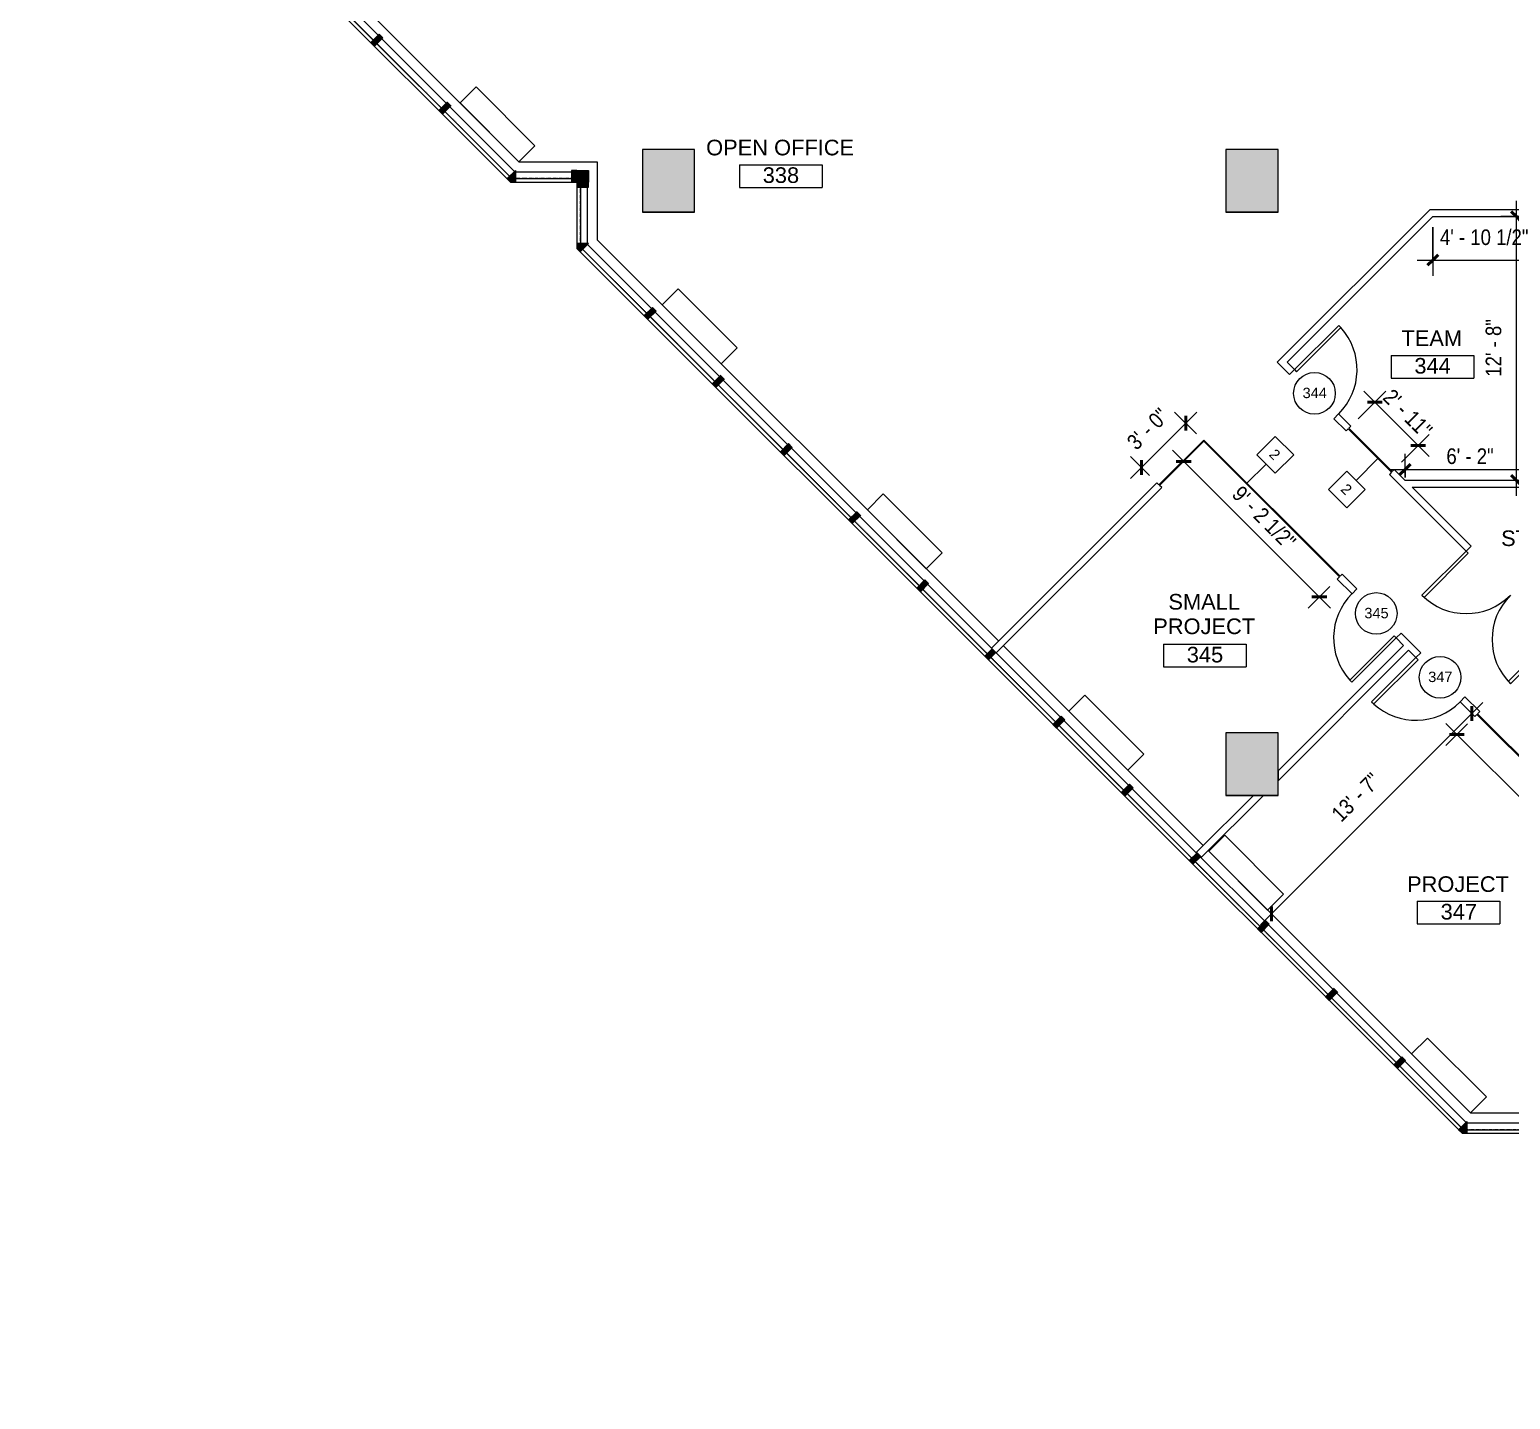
# Model space of a CAD drawing. Header units: inches. Extents: x 41 to 3077, y -701 to 1388.
# Drawn here: x 317 to 1170, y -689 to 100 of the extents above; entities that cross this region are included whole.
import ezdxf

# ---------------------------------------------------------------- set-up
doc = ezdxf.new("R2010")
doc.units = ezdxf.units.IN
doc.header["$MEASUREMENT"] = 0
doc.linetypes.add('IMPORT-PHANTOM4', pattern=[0.625, 0.3125, -0.0625, 0.0625, -0.0625, 0.0625, -0.0625])
for name, color, linetype, lineweight in [('3rd Floor Revit Background_dwg', 8, 'Continuous', 9), ('A-ANNO-DIMS', 211, 'Continuous', 9), ('A-ANNO-DIMS-96', 211, 'Continuous', 9), ('A-Area', 7, 'IMPORT-PHANTOM4', 9), ('A-AREA-IDEN', 2, 'Continuous', 20), ('A-DETL-THIN', 151, 'Continuous', 9), ('A-DOOR', 31, 'Continuous', 9), ('A-DOOR-IDEN', 31, 'Continuous', 20), ('A-FLOR', 192, 'Continuous', 9), ('A-WALL', 113, 'Continuous', 9), ('A-WALL-IDEN', 211, 'Continuous', 20), ('AWAEX', 7, 'Continuous', 9), ('I-WALL', 2, 'Continuous', 9), ('MHV', 7, 'Continuous', 9)]:
    doc.layers.add(name, color=color, linetype=linetype, lineweight=lineweight)
doc.styles.add('Arial', font='arial.ttf', dxfattribs={"height": 9})
doc.styles.add('Arial_4', font='arial.ttf', dxfattribs={"height": 6})
doc.styles.add('Arial_5', font='arial.ttf', dxfattribs={"width": 0.85, "height": 9})
doc.dimstyles.new('Linear_-_3_32__Arial__85_-_1_2__Tolerance', dxfattribs={"dimscale": 12, "dimtxt": 9.182335, "dimasz": 0.5, "dimexe": 0.75, "dimexo": 0.5, "dimgap": 0.5, "dimtad": 1, "dimdec": 1, "dimrnd": 0.5, "dimzin": 3, "dimdsep": 46, "dimlunit": 4, "dimtxsty": 'Arial_5', "dimblk1": 'OBLIQUE', "dimblk2": 'OBLIQUE', "dimsah": 1, "dimcen": 0.09, "dimdle": 0.75, "dimazin": 0, "dimtfac": 1, "dimtdec": 4, "dimtix": 1, "dimtmove": 0, "dimatfit": 3, "dimfxl": 1, "dimtvp": 1, "dimfrac": 2, "dimtolj": 1, "dimtzin": 0, "dimarcsym": 2})
doc.dimstyles.new('Linear_-_3_32__Arial__85_-_1_2__Tolerance_1', dxfattribs={"dimscale": 12, "dimtxt": 9.182335, "dimasz": 0.5, "dimexe": 0.75, "dimexo": 0.5, "dimgap": 0.5, "dimtad": 1, "dimdec": 1, "dimrnd": 0.5, "dimzin": 3, "dimdsep": 46, "dimlunit": 4, "dimtxsty": 'Arial_5', "dimblk1": 'OBLIQUE', "dimblk2": 'OBLIQUE', "dimsah": 1, "dimcen": 0.09, "dimdle": 0.75, "dimazin": 0, "dimtfac": 1, "dimtdec": 4, "dimtix": 1, "dimtmove": 2, "dimatfit": 3, "dimfxl": 1, "dimtvp": 1, "dimfrac": 2, "dimtolj": 1, "dimtzin": 0, "dimarcsym": 2})
doc.dimstyles.new('Linear_-_3_32__Arial__85_-_1__Tolerance', dxfattribs={"dimscale": 12, "dimtxt": 9.182335, "dimasz": 0.5, "dimexe": 0.75, "dimexo": 0.5, "dimgap": 0.5, "dimtad": 1, "dimdec": 0, "dimzin": 3, "dimdsep": 46, "dimlunit": 4, "dimtxsty": 'Arial_5', "dimblk1": 'OBLIQUE', "dimblk2": 'OBLIQUE', "dimsah": 1, "dimcen": 0.09, "dimdle": 0.75, "dimazin": 0, "dimtfac": 1, "dimtdec": 4, "dimtix": 1, "dimtmove": 2, "dimatfit": 3, "dimfxl": 1, "dimtvp": 1, "dimfrac": 2, "dimtolj": 1, "dimtzin": 0, "dimarcsym": 2})
doc.dimstyles.new('Linear_-_3_32__Arial__85_-_1__Tolerance_1', dxfattribs={"dimscale": 12, "dimtxt": 9.182335, "dimasz": 0.5, "dimexe": 0.75, "dimexo": 0.5, "dimgap": 0.5, "dimtad": 1, "dimdec": 0, "dimzin": 3, "dimdsep": 46, "dimlunit": 4, "dimtxsty": 'Arial_5', "dimblk1": 'OBLIQUE', "dimblk2": 'OBLIQUE', "dimsah": 1, "dimcen": 0.09, "dimdle": 0.75, "dimazin": 0, "dimtfac": 1, "dimtdec": 4, "dimtix": 1, "dimtmove": 0, "dimatfit": 3, "dimfxl": 1, "dimtvp": 1, "dimfrac": 2, "dimtolj": 1, "dimtzin": 0, "dimarcsym": 2})

# ---------------------------------------------------------------- blocks, each defined once
blk = doc.blocks.new('Double-Flush - 72_ x 84_-2907037-3rd Floor New Construction - Partition Plan')
at = {"layer": 'A-DOOR', "color": 250, "lineweight": 20}
for p, q in [((-36, -2), (-36, -38)), ((-36, -2), (-34.25, -2)), ((-34.25, -2), (-34.25, -38)), ((34.25, -2), (34.25, -37.96)), ((36, -2), (34.25, -2)), ((36, -2), (36, -38)), ((-36, -38), (-34.25, -38))]:
    blk.add_line(p, q, dxfattribs=at)
at = {"layer": 'A-DOOR'}
for centre, start, end in [((-36, -2), 270, 360), ((36, -2), 180, 270)]:
    blk.add_arc(centre, 36, start, end, dxfattribs=at)
blk = doc.blocks.new('Single-Flush - 36_ x 96_-1532445-3rd Floor New Construction - Partition Plan')
at = {"layer": 'A-DOOR', "color": 250, "lineweight": 20}
for p, q in [((16.25, 2), (16.25, 38.02)), ((18, 38.02), (16.25, 38.02)), ((18, 2), (18, 38.02)), ((18, 2), (16.25, 2))]:
    blk.add_line(p, q, dxfattribs=at)
at = {"layer": 'A-DOOR'}
blk.add_arc((18, 2), 36.07, 92.78116, 180, dxfattribs=at)
blk = doc.blocks.new('Single-Flush - 36_ x 96_-1525938-3rd Floor New Construction - Partition Plan')
at = {"layer": 'A-DOOR', "color": 250, "lineweight": 20}
for p, q in [((16.25, -2), (16.25, -38.02)), ((18, -2), (16.25, -2)), ((18, -2), (18, -38.02)), ((18, -38.02), (16.25, -38.02))]:
    blk.add_line(p, q, dxfattribs=at)
at = {"layer": 'A-DOOR'}
blk.add_arc((18, -2), 36.07, 180, 267.21884, dxfattribs=at)
blk = doc.blocks.new('3rd Floor Revit Background_dwg-1506769-3rd Floor New Construction - Partition Plan')
at = {"layer": 'AWAEX'}
for points in [[(-666.69, 90.45), (-661.96, 95.18), (-664.08, 97.3), (-668.81, 92.57)], [(-627.45, 51.2), (-622.71, 55.94), (-624.83, 58.06), (-629.57, 53.33)], [(-482.32, -5.22), (-482.32, 30.78), (-512.32, 30.78), (-512.32, -5.22)], [(-146.32, -5.22), (-146.32, 30.78), (-176.32, 30.78), (-176.32, -5.22), (-146.77, -5.22)], [(-588.35, 12.1), (-590.32, 14.08), (-585.55, 18.85), (-585.55, 12.1)], [(-550.15, 12.1), (-550.15, 18.8), (-553.15, 18.8), (-553.15, 12.1)], [(-550.15, 12.1), (-550.15, 18.8), (-543.46, 18.8), (-543.46, 12.1)], [(-543.46, 9.1), (-543.46, 12.1), (-550.15, 12.1), (-550.15, 9.1)], [(-548.17, -28.07), (-543.4, -23.3), (-550.15, -23.3), (-550.15, -26.09)], [(-509.28, -66.96), (-504.55, -62.23), (-506.67, -60.11), (-511.4, -64.84)], [(-470.04, -106.2), (-465.31, -101.47), (-467.43, -99.35), (-472.16, -104.08)], [(-430.79, -145.45), (-426.06, -140.72), (-428.18, -138.6), (-432.91, -143.33), (-432.85, -143.39)], [(-391.55, -184.69), (-386.82, -179.96), (-388.94, -177.84), (-393.67, -182.57)], [(-352.3, -223.94), (-347.57, -219.21), (-349.69, -217.08), (-354.43, -221.82)], [(-313.06, -263.18), (-308.82, -258.94), (-310.94, -256.82), (-315.18, -261.06)], [(-273.82, -302.43), (-269.08, -297.69), (-271.2, -295.57), (-275.94, -300.31)], [(-154.78, -341.22), (-146.32, -341.22), (-146.32, -305.22), (-176.32, -305.22), (-176.32, -341.22)], [(-234.57, -341.67), (-229.84, -336.94), (-231.96, -334.82), (-236.69, -339.55)], [(-195.33, -380.92), (-190.84, -376.43), (-192.96, -374.31), (-197.45, -378.79)], [(-156.08, -420.16), (-151.35, -415.43), (-153.47, -413.31), (-158.2, -418.04)], [(-116.84, -459.4), (-112.11, -454.67), (-114.23, -452.55), (-118.96, -457.28)], [(-77.59, -498.65), (-72.86, -493.92), (-74.98, -491.79), (-79.72, -496.53)], [(-40.33, -535.91), (-42.3, -533.94), (-37.53, -529.16), (-37.53, -535.91)]]:
    blk.add_hatch(color=256, dxfattribs=at).paths.add_polyline_path(points, flags=0)
at = {"layer": 'A-Area', "flags": 128}
for points in [[(1884.9, 180.92), (1805.75, 260.07), (1767.28, 260.07), (1767.28, 298.53), (1688.13, 377.68), (735.1, 377.68), (571.4, 213.99), (494.75, 290.64), (524.68, 320.57), (524.68, 419.78), (401.76, 542.7), (362.39, 542.7), (362.39, 582.06), (243.34, 701.12), (204.04, 701.12), (204.04, 740.42), (84.92, 859.54), (45.55, 859.54), (45.55, 898.9), (-441.32, 1385.78), (-666.56, 1385.78), (-745.3, 1307.04), (-745.3, 1267.7), (-784.64, 1267.7), (-863.31, 1189.03), (-863.31, 289.89), (-745.28, 171.87), (-705.91, 171.87), (-705.91, 132.5), (-587.52, 14.1), (-548.15, 14.1), (-548.15, -25.26), (-39.5, -533.91), (-0.12, -533.91), (-0.12, -573.29), (115.81, -689.22), (514.38, -689.22), (542.18, -661.42), (569.98, -689.22), (1686.6, -689.22), (1766.06, -609.77), (1766.06, -570.38), (1805.44, -570.38), (1884.9, -490.93), (1884.9, 180.92)], [(231.68, -689.22), (115.81, -689.22), (-0.12, -573.29), (-0.12, -533.91), (-39.5, -533.91), (-548.15, -25.26), (-548.15, 14.1), (-587.52, 14.1), (-705.91, 132.5), (-705.91, 171.87), (-745.28, 171.87), (-863.31, 289.89), (-863.31, 1189.03), (-784.64, 1267.7), (-745.3, 1267.7)]]:
    blk.add_lwpolyline(points, dxfattribs=at)
at = {"layer": 'AWAEX'}
for p, q in [((-704.52, 131.11), (-588.91, 15.5)), ((-664.08, 97.3), (-668.81, 92.57)), ((-666.69, 90.45), (-661.96, 95.18)), ((-661.96, 95.18), (-664.08, 97.3)), ((-668.81, 92.57), (-666.69, 90.45)), ((-624.83, 58.06), (-629.57, 53.33)), ((-629.57, 53.33), (-627.45, 51.2)), ((-627.45, 51.2), (-622.71, 55.94)), ((-622.54, 55.76), (-625.01, 58.23)), ((-622.71, 55.94), (-624.83, 58.06)), ((-482.32, 30.78), (-512.32, 30.78)), ((-512.32, 30.78), (-512.32, -5.22)), ((-482.32, -5.22), (-482.32, 30.78)), ((-146.32, 30.78), (-176.32, 30.78)), ((-176.32, 30.78), (-176.32, -5.22)), ((-146.32, -5.22), (-146.32, 30.78)), ((-590.32, 14.08), (-585.55, 18.85)), ((-585.55, 18.85), (-585.55, 12.1)), ((-550.15, 18.8), (-553.15, 18.8)), ((-553.15, 18.8), (-553.15, 12.1)), ((-550.15, 12.1), (-550.15, 18.8)), ((-550.15, 12.1), (-550.15, 18.8)), ((-550.15, 18.8), (-543.46, 18.8)), ((-543.46, 18.8), (-543.46, 12.1)), ((-543.46, 15.3), (-543.46, 18.8)), ((-588.35, 12.1), (-590.32, 14.08)), ((-585.55, 12.1), (-588.35, 12.1)), ((-585.55, 14.1), (-553.15, 14.1)), ((-553.15, 12.1), (-550.15, 12.1)), ((-543.46, 12.1), (-550.15, 12.1)), ((-543.46, 12.1), (-550.15, 12.1)), ((-550.15, 12.1), (-550.15, 9.1)), ((-550.15, 9.1), (-543.46, 9.1)), ((-548.15, 9.1), (-548.15, -23.3)), ((-543.46, 9.1), (-543.46, 12.1)), ((-512.32, -5.22), (-482.32, -5.22)), ((-482.32, -5.22), (-512.32, -5.22)), ((-176.32, -5.22), (-146.77, -5.22)), ((-146.32, -5.22), (-176.32, -5.22)), ((-146.77, -5.22), (-146.32, -5.22)), ((-543.4, -23.3), (-550.15, -23.3)), ((-550.15, -23.3), (-550.15, -26.09)), ((-548.17, -28.07), (-543.4, -23.3)), ((-550.15, -26.09), (-548.17, -28.07)), ((-40.89, -532.52), (-546.76, -26.65)), ((-506.67, -60.11), (-511.4, -64.84)), ((-511.4, -64.84), (-509.28, -66.96)), ((-509.28, -66.96), (-504.55, -62.23)), ((-504.55, -62.23), (-506.67, -60.11)), ((-467.43, -99.35), (-472.16, -104.08)), ((-470.04, -106.2), (-465.31, -101.47)), ((-465.13, -101.65), (-467.6, -99.17)), ((-465.31, -101.47), (-467.43, -99.35)), ((-472.16, -104.08), (-470.04, -106.2)), ((-428.18, -138.6), (-432.91, -143.33)), ((-432.91, -143.33), (-432.85, -143.39)), ((-432.85, -143.39), (-430.79, -145.45)), ((-430.79, -145.45), (-426.06, -140.72)), ((-426.06, -140.72), (-428.18, -138.6)), ((-388.94, -177.84), (-393.67, -182.57)), ((-386.64, -180.14), (-389.11, -177.66)), ((-386.82, -179.96), (-388.94, -177.84)), ((-393.67, -182.57), (-391.55, -184.69)), ((-391.55, -184.69), (-386.82, -179.96)), ((-349.69, -217.08), (-354.43, -221.82)), ((-352.3, -223.94), (-347.57, -219.21)), ((-347.57, -219.21), (-349.69, -217.08)), ((-354.43, -221.82), (-352.3, -223.94)), ((-304.52, -255.11), (-189.42, -370.2)), ((-310.94, -256.82), (-315.18, -261.06)), ((-315.18, -261.06), (-313.06, -263.18)), ((-313.06, -263.18), (-308.82, -258.94)), ((-308.82, -258.94), (-310.94, -256.82)), ((-271.2, -295.57), (-275.94, -300.31)), ((-273.82, -302.43), (-269.08, -297.69)), ((-269.08, -297.69), (-271.2, -295.57)), ((-275.94, -300.31), (-273.82, -302.43)), ((-146.32, -305.22), (-176.32, -305.22)), ((-176.32, -305.22), (-176.32, -341.22)), ((-146.32, -341.22), (-146.32, -305.22)), ((-231.96, -334.82), (-236.69, -339.55)), ((-236.69, -339.55), (-234.57, -341.67)), ((-234.57, -341.67), (-229.84, -336.94)), ((-229.84, -336.94), (-231.96, -334.82)), ((-176.32, -341.22), (-154.78, -341.22)), ((-160.44, -341.22), (-176.32, -341.22)), ((-154.78, -341.22), (-146.32, -341.22)), ((-146.32, -341.22), (-154.78, -341.22)), ((-192.96, -374.31), (-197.45, -378.79)), ((-190.84, -376.43), (-192.96, -374.31)), ((-197.45, -378.79), (-195.33, -380.92)), ((-195.33, -380.92), (-190.84, -376.43)), ((-153.47, -413.31), (-158.2, -418.04)), ((-156.08, -420.16), (-151.35, -415.43)), ((-151.35, -415.43), (-153.47, -413.31)), ((-158.2, -418.04), (-156.08, -420.16)), ((-114.23, -452.55), (-118.96, -457.28)), ((-118.96, -457.28), (-116.84, -459.4)), ((-116.84, -459.4), (-112.11, -454.67)), ((-111.93, -454.85), (-114.4, -452.37)), ((-112.11, -454.67), (-114.23, -452.55)), ((-74.98, -491.79), (-79.72, -496.53)), ((-77.59, -498.65), (-72.86, -493.92)), ((-72.86, -493.92), (-74.98, -491.79)), ((-79.72, -496.53), (-77.59, -498.65)), ((-42.3, -533.94), (-37.53, -529.16)), ((-40.33, -535.91), (-42.3, -533.94)), ((-37.53, -535.91), (-40.33, -535.91)), ((-37.53, -529.16), (-37.53, -535.91)), ((-37.53, -533.91), (-5.12, -533.91))]:
    blk.add_line(p, q, dxfattribs=at)
at = {"layer": 'AWAEX', "flags": 128}
for points in [[(364.39, 582.89), (244.17, 703.12), (206.24, 703.12), (206.24, 741.05), (85.75, 861.54), (47.55, 861.54), (47.55, 899.73), (-440.49, 1387.78), (-667.39, 1387.78), (-747.3, 1307.87), (-747.3, 1269.7), (-785.47, 1269.7), (-865.32, 1189.85), (-865.32, 289.08), (-746.11, 169.87), (-707.91, 169.87), (-707.91, 131.67), (-588.35, 12.1), (-550.15, 12.1), (-550.15, -26.09), (-40.33, -535.91), (3.88, -535.91)], [(-859.32, 1018.91), (-859.32, 291.56), (-743.62, 175.87), (-701.91, 175.87), (-701.91, 134.16), (-585.86, 18.1), (-544.15, 18.1), (-544.15, -23.61), (-311.41, -256.34)], [(-853.57, 330.72), (-853.57, 293.95), (-741.24, 181.62), (-696.16, 181.62), (-696.16, 136.54), (-583.48, 23.85), (-538.4, 23.85), (-538.4, -21.23), (-307.35, -252.28)], [(-308.58, -259.17), (-37.84, -529.91), (3.35, -529.91)], [(-186.59, -373.03), (-35.46, -524.16), (7.16, -524.16)]]:
    blk.add_lwpolyline(points, dxfattribs=at)
at = {"layer": 'MHV', "flags": 128}
for points in [[(-574.29, 33.05), (-608.23, 66.99), (-617.42, 57.8), (-583.48, 23.85)], [(-457.84, -83.4), (-491.78, -49.46), (-500.97, -58.65), (-467.03, -92.59)], [(-339.72, -201.48), (-373.66, -167.54), (-382.85, -176.74), (-348.91, -210.68)], [(-223.66, -317.46), (-257.6, -283.52), (-266.79, -292.71), (-232.85, -326.65)], [(-143.11, -398.13), (-177.06, -364.19), (-186.25, -373.38), (-152.31, -407.32)], [(-26.27, -514.97), (-60.21, -481.03), (-69.4, -490.22), (-35.46, -524.16)]]:
    blk.add_lwpolyline(points, close=True, dxfattribs=at)
blk = doc.blocks.new('FORM Room Tag - Name _ Number-61107-3rd Floor New Construction - Partition Plan')
at = {"layer": 'A-AREA-IDEN'}
for p, q in [((-0.2444, -0.0231), (-0.2444, -0.1589)), ((-0.2444, -0.0231), (0.2515, -0.0231)), ((0.2515, -0.0231), (0.2515, -0.1589)), ((-0.2444, -0.1589), (0.2515, -0.1589))]:
    blk.add_line(p, q, dxfattribs=at)
blk = doc.blocks.new('FORM Door Tag - Default-60822-3rd Floor New Construction - Partition Plan')
at = {"layer": 'A-DOOR-IDEN'}
blk.add_circle((-0.002, 0), 0.125, dxfattribs=at)
blk = doc.blocks.new('FORM Wall Tag - Default-61693-3rd Floor New Construction - Partition Plan')
at = {"layer": 'A-WALL-IDEN'}
for p, q in [((-0.078125, 0.078125), (0.078125, 0.078125)), ((-0.078125, -0.078125), (-0.078125, 0.078125)), ((0.078125, 0.078125), (0.078125, -0.078125)), ((0.078125, -0.078125), (-0.078125, -0.078125))]:
    blk.add_line(p, q, dxfattribs=at)
blk = doc.blocks.new('DIMBLOCK51-3rd Floor New Construction - Partition Plan')
at = {"layer": 'A-ANNO-DIMS-96'}
for p, q in [((1082.56, -124.23), (1098.48, -108.31)), ((1085.76, -108.31), (1123.46, -146.01)), ((1092.12, -114.67), (1082.56, -124.23)), ((1107.54, -149.21), (1123.46, -133.29)), ((1117.1, -139.65), (1107.54, -149.21))]:
    blk.add_line(p, q, dxfattribs=at)
at = {"layer": 'A-ANNO-DIMS-96', "lineweight": 50}
for p, q in [((1092.12, -114.67), (1087.88, -114.67)), ((1092.12, -114.67), (1096.36, -114.67)), ((1117.1, -139.65), (1112.85, -139.65)), ((1117.1, -139.65), (1121.34, -139.65))]:
    blk.add_line(p, q, dxfattribs=at)
at = {"layer": 'A-ANNO-DIMS-96', "color": 0, "insert": (1102.51, -106.28), "char_height": 9, "width": 38.9896, "attachment_point": 1, "rotation": 315, "line_spacing_factor": 0.941778, "style": 'Arial_5'}
blk.add_mtext('2\' - 11"', dxfattribs=at)
blk = doc.blocks.new('_Oblique')
at = {"color": 0, "linetype": 'ByBlock', "lineweight": -2}
blk.add_line((-0.5, -0.5), (0.5, 0.5), dxfattribs=at)
blk = doc.blocks.new('DIMBLOCK54-3rd Floor New Construction - Partition Plan')
at = {"layer": 'A-ANNO-DIMS-96'}
for p, q in [((1173.59, -168.73), (1173.59, 1.21)), ((1175.35, -7.79), (1164.59, -7.79)), ((1173.59, -7.79), (1175.35, -7.79)), ((1175.35, -159.73), (1164.59, -159.73)), ((1173.59, -159.73), (1175.35, -159.73))]:
    blk.add_line(p, q, dxfattribs=at)
at = {"layer": 'A-ANNO-DIMS-96', "lineweight": 50}
for p, q in [((1173.59, -7.79), (1170.59, -4.79)), ((1173.59, -7.79), (1176.59, -10.79)), ((1173.59, -159.73), (1170.59, -156.73)), ((1173.59, -159.73), (1176.59, -162.73))]:
    blk.add_line(p, q, dxfattribs=at)
at = {"layer": 'A-ANNO-DIMS-96', "color": 0, "insert": (1155.91, -100.01), "char_height": 9, "width": 38.9896, "attachment_point": 1, "rotation": 90, "line_spacing_factor": 0.941778, "style": 'Arial_5'}
blk.add_mtext('12\' - 8"', dxfattribs=at)
blk = doc.blocks.new('DIMBLOCK55-3rd Floor New Construction - Partition Plan')
at = {"layer": 'A-ANNO-DIMS-96'}
for p, q in [((1125.47, -13.79), (1125.47, -41.84)), ((1125.47, -32.84), (1125.47, -13.79)), ((1183.73, -34.6), (1183.73, -23.84)), ((1116.47, -32.84), (1192.73, -32.84)), ((1183.73, -32.84), (1183.73, -34.6))]:
    blk.add_line(p, q, dxfattribs=at)
at = {"layer": 'A-ANNO-DIMS-96', "lineweight": 50}
for p, q in [((1125.47, -32.84), (1122.47, -35.84)), ((1125.47, -32.84), (1128.47, -29.84)), ((1183.73, -32.84), (1180.73, -35.84)), ((1183.73, -32.84), (1186.73, -29.84))]:
    blk.add_line(p, q, dxfattribs=at)
at = {"layer": 'A-ANNO-DIMS-96', "color": 0, "insert": (1129.59, -15.16), "char_height": 9, "width": 60.0101, "attachment_point": 1, "line_spacing_factor": 0.941778, "style": 'Arial_5'}
blk.add_mtext('4\' - 10 1/2"', dxfattribs=at)
blk = doc.blocks.new('DIMBLOCK56-3rd Floor New Construction - Partition Plan')
at = {"layer": 'A-ANNO-DIMS-96'}
for p, q in [((1109.58, -158.1), (1109.58, -144.42)), ((1183.73, -155.18), (1183.73, -144.42)), ((1100.58, -153.42), (1192.73, -153.42)), ((1109.58, -153.42), (1109.58, -158.1)), ((1183.73, -153.42), (1183.73, -155.18))]:
    blk.add_line(p, q, dxfattribs=at)
at = {"layer": 'A-ANNO-DIMS-96', "lineweight": 50}
for p, q in [((1109.58, -153.42), (1106.58, -156.42)), ((1109.58, -153.42), (1112.58, -150.42)), ((1183.73, -153.42), (1180.73, -156.42)), ((1183.73, -153.42), (1186.73, -150.42))]:
    blk.add_line(p, q, dxfattribs=at)
at = {"layer": 'A-ANNO-DIMS-96', "color": 0, "insert": (1133.3, -141.31), "char_height": 9, "width": 32.0393, "attachment_point": 1, "line_spacing_factor": 0.941778, "style": 'Arial_5'}
blk.add_mtext('6\' - 2"', dxfattribs=at)
blk = doc.blocks.new('DIMBLOCK57-3rd Floor New Construction - Partition Plan')
at = {"layer": 'A-ANNO-DIMS-96'}
for p, q in [((989.51, -120.47), (951.33, -158.65)), ((989.31, -132.99), (976.78, -120.47)), ((983.15, -126.83), (989.31, -132.99)), ((962.26, -156.85), (951.33, -145.92)), ((957.69, -152.29), (962.26, -156.85))]:
    blk.add_line(p, q, dxfattribs=at)
at = {"layer": 'A-ANNO-DIMS-96', "lineweight": 50}
for p, q in [((983.15, -126.83), (983.15, -122.59)), ((983.15, -126.83), (983.15, -131.07)), ((957.69, -152.29), (957.69, -148.04)), ((957.69, -152.29), (957.69, -156.53))]:
    blk.add_line(p, q, dxfattribs=at)
at = {"layer": 'A-ANNO-DIMS-96', "color": 0, "insert": (948.47, -136.49), "char_height": 9, "width": 32.0393, "attachment_point": 1, "rotation": 45, "line_spacing_factor": 0.941778, "style": 'Arial_5'}
blk.add_mtext('3\' - 0"', dxfattribs=at)
blk = doc.blocks.new('DIMBLOCK58-3rd Floor New Construction - Partition Plan')
at = {"layer": 'A-ANNO-DIMS-96'}
for p, q in [((1066.5, -233.31), (975.62, -142.43)), ((983.23, -147.55), (975.62, -155.16)), ((981.99, -148.79), (983.23, -147.55)), ((1066.22, -220.86), (1053.77, -233.31)), ((1060.14, -226.94), (1066.22, -220.86))]:
    blk.add_line(p, q, dxfattribs=at)
at = {"layer": 'A-ANNO-DIMS-96', "lineweight": 50}
for p, q in [((981.99, -148.79), (977.74, -148.79)), ((981.99, -148.79), (986.23, -148.79)), ((1060.14, -226.94), (1055.89, -226.94)), ((1060.14, -226.94), (1064.38, -226.94))]:
    blk.add_line(p, q, dxfattribs=at)
at = {"layer": 'A-ANNO-DIMS-96', "color": 0, "insert": (1015.58, -162.08), "char_height": 9, "width": 53.0598, "attachment_point": 1, "rotation": 315, "line_spacing_factor": 0.941778, "style": 'Arial_5'}
blk.add_mtext('9\' - 2 1/2"', dxfattribs=at)
blk = doc.blocks.new('DIMBLOCK62-3rd Floor New Construction - Partition Plan')
at = {"layer": 'A-ANNO-DIMS-96'}
for p, q in [((1258.83, -425.64), (1132.97, -299.78)), ((1145.41, -300.06), (1132.97, -312.5)), ((1139.33, -306.14), (1145.41, -300.06)), ((1258.55, -413.2), (1246.11, -425.64)), ((1252.47, -419.28), (1258.55, -413.2))]:
    blk.add_line(p, q, dxfattribs=at)
at = {"layer": 'A-ANNO-DIMS-96', "lineweight": 50}
for p, q in [((1139.33, -306.14), (1135.09, -306.14)), ((1139.33, -306.14), (1143.58, -306.14)), ((1252.47, -419.28), (1248.23, -419.28)), ((1252.47, -419.28), (1256.71, -419.28))]:
    blk.add_line(p, q, dxfattribs=at)
at = {"layer": 'A-ANNO-DIMS-96', "color": 0, "insert": (1194.57, -341.07), "char_height": 9, "width": 38.9896, "attachment_point": 1, "rotation": 315, "line_spacing_factor": 0.941778, "style": 'Arial_5'}
blk.add_mtext('13\' - 4"', dxfattribs=at)
blk = doc.blocks.new('DIMBLOCK64-3rd Floor New Construction - Partition Plan')
at = {"layer": 'A-ANNO-DIMS-96'}
for p, q in [((1026.2, -415.89), (1154.33, -287.76)), ((1149.21, -295.37), (1141.6, -287.76)), ((1147.97, -294.12), (1149.21, -295.37)), ((1034.6, -411.56), (1026.2, -403.16)), ((1032.57, -409.52), (1034.6, -411.56))]:
    blk.add_line(p, q, dxfattribs=at)
at = {"layer": 'A-ANNO-DIMS-96', "lineweight": 50}
for p, q in [((1147.97, -294.12), (1147.97, -289.88)), ((1147.97, -294.12), (1147.97, -298.37)), ((1032.57, -409.52), (1032.57, -405.28)), ((1032.57, -409.52), (1032.57, -413.77))]:
    blk.add_line(p, q, dxfattribs=at)
at = {"layer": 'A-ANNO-DIMS-96', "color": 0, "insert": (1066.27, -350.81), "char_height": 9, "width": 38.9896, "attachment_point": 1, "rotation": 45, "line_spacing_factor": 0.941778, "style": 'Arial_5'}
blk.add_mtext('13\' - 7"', dxfattribs=at)

msp = doc.modelspace()

# ---------------------------------------------------------------- linework, layer by layer
at = {"layer": 'A-DETL-THIN'}
msp.add_line((1109.58, -159.73), (1109.58, -159.48), dxfattribs=at)
at = {"layer": 'A-FLOR', "lineweight": 13}
for p, q in [((480.75, 134.16), (596.8, 18.1)), ((596.8, 18.1), (638.52, 18.1)), ((638.52, 18.1), (638.52, -23.61)), ((638.52, -23.61), (871.25, -256.34)), ((874.08, -259.17), (1144.82, -529.91)), ((1144.82, -529.91), (1186.02, -529.91))]:
    msp.add_line(p, q, dxfattribs=at)
at = {"layer": 'A-WALL', "color": 250, "lineweight": 20}
for p, q in [((1123.81, -3.79), (1035.89, -91.7)), ((1041.55, -91.7), (1125.47, -7.79)), ((1183.73, -3.79), (1123.81, -3.79)), ((1125.47, -7.79), (1183.73, -7.79)), ((1035.89, -91.7), (1042.96, -98.78)), ((1045.79, -95.95), (1041.55, -91.7)), ((1042.96, -98.78), (1045.79, -95.95)), ((1071.25, -121.4), (1068.42, -124.23)), ((1068.42, -124.23), (1075.49, -131.3)), ((1078.32, -128.47), (1071.25, -121.4)), ((1075.49, -131.3), (1076.73, -130.06)), ((1077.08, -129.71), (1078.32, -128.47)), ((1103.3, -153.45), (1102.06, -154.69)), ((1109.58, -159.73), (1103.3, -153.45)), ((966.5, -161.1), (871.25, -256.34)), ((967.74, -162.33), (966.5, -161.1)), ((1101.7, -155.04), (1100.47, -156.28)), ((1100.47, -156.28), (1144.69, -200.5)), ((1183.73, -159.73), (1109.58, -159.73)), ((874.08, -259.17), (969.33, -163.92)), ((969.33, -163.92), (968.09, -162.69)), ((1147.52, -197.68), (1113.58, -163.73)), ((1113.58, -163.73), (1183.73, -163.73)), ((1144.69, -200.5), (1147.52, -197.68)), ((1071.7, -215.38), (1070.46, -216.62)), ((1070.46, -216.62), (1078.95, -225.11)), ((1073.29, -213.79), (1072.05, -215.03)), ((1081.78, -222.28), (1073.29, -213.79)), ((1078.95, -225.11), (1081.78, -222.28)), ((1108.65, -254.8), (1036.35, -327.1)), ((1107.23, -247.73), (1104.4, -250.56)), ((1104.4, -250.56), (1108.65, -254.8)), ((1118.54, -259.05), (1107.23, -247.73)), ((871.25, -256.34), (874.08, -259.17)), ((1036.35, -332.76), (1111.47, -257.63)), ((1111.47, -257.63), (1115.72, -261.87)), ((1115.72, -261.87), (1118.54, -259.05)), ((1144, -284.5), (1141.17, -287.33)), ((1141.17, -287.33), (1149.66, -295.82)), ((1152.49, -292.99), (1144, -284.5)), ((1149.66, -295.82), (1150.89, -294.58)), ((1151.25, -294.22), (1152.49, -292.99)), ((1036.35, -327.1), (1036.35, -332.76)), ((1022.23, -341.22), (989.42, -374.02)), ((992.25, -376.85), (1027.88, -341.22)), ((1027.88, -341.22), (1022.23, -341.22)), ((989.42, -374.02), (992.25, -376.85))]:
    msp.add_line(p, q, dxfattribs=at)
at = {"layer": 'A-WALL-IDEN'}
for p, q in [((1018.22, -161.55), (1029.46, -150.32)), ((1094.03, -147.01), (1081.3, -159.74))]:
    msp.add_line(p, q, dxfattribs=at)
at = {"layer": 'I-WALL', "color": 250, "lineweight": 20}
for p, q in [((1076.73, -130.06), (1101.7, -155.04)), ((1102.06, -154.69), (1077.08, -129.71)), ((993.55, -136.52), (967.74, -162.33)), ((968.09, -162.69), (993.55, -137.23)), ((1072.05, -215.03), (993.55, -136.52)), ((993.55, -137.23), (1071.7, -215.38)), ((1150.89, -294.58), (1264.03, -407.72)), ((1264.39, -407.36), (1151.25, -294.22))]:
    msp.add_line(p, q, dxfattribs=at)

# ---------------------------------------------------------------- block references
at = {"layer": '3rd Floor Revit Background_dwg', "color": 7}
msp.add_blockref('3rd Floor Revit Background_dwg-1506769-3rd Floor New Construction - Partition Plan', (1182.67, 0), dxfattribs=at)
at = {"layer": 'A-AREA-IDEN', "xscale": 95.99999999999994, "yscale": 95.99999999999994, "zscale": 95.99999999999994}
for p in [(749.57, 24.33), (1124.88, -85.53), (993.8, -251.92), (1139.99, -400.03)]:
    msp.add_blockref('FORM Room Tag - Name _ Number-61107-3rd Floor New Construction - Partition Plan', p, dxfattribs=at)
at = {"layer": 'A-DOOR', "lineweight": 13}
for name, p, rotation in [('Single-Flush - 36_ x 96_-1525938-3rd Floor New Construction - Partition Plan', (1057.11, -110.09), 134.9999999999999), ('Double-Flush - 72_ x 84_-2907037-3rd Floor New Construction - Partition Plan', (1171.56, -224.55), 314.9999999999998), ('Single-Flush - 36_ x 96_-1525938-3rd Floor New Construction - Partition Plan', (1093.09, -236.42), 314.9999999999999), ('Single-Flush - 36_ x 96_-1532445-3rd Floor New Construction - Partition Plan', (1129.86, -273.19), 134.9999999999999)]:
    msp.add_blockref(name, p, dxfattribs=dict(at, rotation=rotation))
at = {"layer": 'A-DOOR-IDEN', "xscale": 95.99999999999994, "yscale": 95.99999999999994, "zscale": 95.99999999999994}
for p in [(1057.52, -109.61), (1093.09, -236.42), (1129.86, -273.19)]:
    msp.add_blockref('FORM Door Tag - Default-60822-3rd Floor New Construction - Partition Plan', p, dxfattribs=at)
at = {"layer": 'A-WALL-IDEN', "xscale": 95.99999999999994, "yscale": 95.99999999999994, "zscale": 95.99999999999994}
for p, rotation in [((1034.76, -145.02), 314.9999999999998), ((1076, -165.04), 314.9999999999999)]:
    msp.add_blockref('FORM Wall Tag - Default-61693-3rd Floor New Construction - Partition Plan', p, dxfattribs=dict(at, rotation=rotation))

# ---------------------------------------------------------------- texts
at = {"layer": 'A-AREA-IDEN', "lineweight": 9, "char_height": 9, "attachment_point": 2, "line_spacing_factor": 0.941778, "style": 'Arial'}
for s, insert, width in [('OPEN OFFICE', (749.58, 36.51), 101.7022), ('338', (750.05, 20.61), 25.1225), ('TEAM', (1124.89, -73.35), 41.6505), ('344', (1125.35, -89.24), 25.1225), ('STORAGE', (1195.54, -188.58), 73.3842), ('SMALL\\PPROJECT', (993.81, -225.19), 69.9684), ('345', (994.27, -255.64), 25.1225), ('PROJECT', (1140, -387.85), 69.9684), ('347', (1140.47, -403.75), 25.1225)]:
    msp.add_mtext(s, dxfattribs=dict(at, insert=insert, width=width))
at = {"layer": 'A-DOOR-IDEN', "lineweight": 9, "char_height": 6, "width": 16.7484, "attachment_point": 2, "line_spacing_factor": 0.941778, "style": 'Arial_4'}
for s, insert in [('344', (1057.48, -106.37)), ('345', (1093.05, -233.19)), ('347', (1129.82, -269.95))]:
    msp.add_mtext(s, dxfattribs=dict(at, insert=insert))

# ---------------------------------------------------------------- dimensions: what is measured, and where the dimension line sits
at = {"layer": 'A-ANNO-DIMS'}
for base, p1, p2, angle, dimstyle, override, picture, middle in [((1173.59, -7.79), (1169.35, -159.73), (1169.35, -7.79), 90, 'Linear_-_3_32__Arial__85_-_1_2__Tolerance', {"dimpost": '<>', "dimfxl": 151.949394}, 'DIMBLOCK54-3rd Floor New Construction - Partition Plan', (1162.99, -83.76)), ((957.69, -152.29), (993.55, -137.23), (966.5, -161.1), 45, 'Linear_-_3_32__Arial__85_-_1_2__Tolerance', {"dimpost": '<>', "dimfxl": 36.070244}, 'DIMBLOCK57-3rd Floor New Construction - Partition Plan', (962.92, -132.06)), ((1147.97, -294.12), (1030.36, -407.32), (1144.97, -291.12), 45, 'Linear_-_3_32__Arial__85_-_1__Tolerance_1', {"dimpost": '<>', "dimfxl": 163.203502}, 'DIMBLOCK64-3rd Floor New Construction - Partition Plan', (1082.77, -344.33))]:
    dim = msp.add_linear_dim(base=base, p1=p1, p2=p2, angle=angle, dimstyle=dimstyle, override=override, dxfattribs=at)
    dim.commit()
    dim.dimension.update_dxf_attribs({"geometry": picture, "text_midpoint": middle})
dim = msp.add_linear_dim(base=(1183.73, -32.84), p1=(1125.47, -7.79), p2=(1183.73, -28.6), dimstyle='Linear_-_3_32__Arial__85_-_1_2__Tolerance', override={"dimpost": '<>', "dimfxl": 61.86365}, dxfattribs=at)
dim.commit()
dim.dimension.update_dxf_attribs({"geometry": 'DIMBLOCK55-3rd Floor New Construction - Partition Plan', "text_midpoint": (1154.6, -22.19)})
for base, p1, p2, dimstyle, override, picture, middle in [((1117.1, -139.65), (1078.32, -128.47), (1103.3, -153.45), 'Linear_-_3_32__Arial__85_-_1__Tolerance', {"dimpost": '<>', "dimfxl": 35.321015}, 'DIMBLOCK51-3rd Floor New Construction - Partition Plan', (1112.06, -124.31)), ((1139.33, -306.14), (1262.79, -408.95), (1149.66, -295.82), 'Linear_-_3_32__Arial__85_-_1_2__Tolerance_1', {"dimpost": '<>', "dimfxl": 160}, 'DIMBLOCK62-3rd Floor New Construction - Partition Plan', (1204.11, -359.09))]:
    dim = msp.add_linear_dim(base=base, p1=p1, p2=p2, angle=315, dimstyle=dimstyle, override=override, dxfattribs=at)
    dim.commit()
    dim.dimension.update_dxf_attribs({"geometry": picture, "text_midpoint": middle, "dimtype": 160, "text_rotation": 315})
dim = msp.add_linear_dim(base=(1183.7268, -153.418), p1=(1109.5802, -164.0965), p2=(1183.7268, -149.1754), dimstyle='Linear_-_3_32__Arial__85_-_1_2__Tolerance_1', override={"dimpost": '<>', "dimfxl": 75.633083}, dxfattribs=at)
dim.commit()
dim.dimension.update_dxf_attribs({"geometry": 'DIMBLOCK56-3rd Floor New Construction - Partition Plan', "text_midpoint": (1149.3234, -147.3085), "dimtype": 160})

# ---------------------------------------------------------------- next in the draw order: texts
at = {"layer": 'A-WALL-IDEN', "lineweight": 9, "char_height": 6, "width": 5.5828, "attachment_point": 2, "rotation": 315, "line_spacing_factor": 0.941778, "style": 'Arial_4', "bg_fill": 3, "box_fill_scale": 1.25, "bg_fill_color": 256, "bg_fill_true_color": 13158600, "bg_fill_transparency": 0}
for insert in [(1036.64, -142.69), (1077.88, -162.71)]:
    msp.add_mtext('2', dxfattribs=dict(at, insert=insert))

# ---------------------------------------------------------------- next in the draw order: dimensions: what is measured, and where the dimension line sits
at = {"layer": 'A-ANNO-DIMS'}
dim = msp.add_linear_dim(base=(981.99, -148.79), p1=(1070.46, -216.62), p2=(978.99, -151.79), angle=315, dimstyle='Linear_-_3_32__Arial__85_-_1_2__Tolerance_1', override={"dimpost": '<>', "dimfxl": 112.116992}, dxfattribs=at)
dim.commit()
dim.dimension.update_dxf_attribs({"geometry": 'DIMBLOCK58-3rd Floor New Construction - Partition Plan', "text_midpoint": (1030.1, -185.08), "dimtype": 160, "text_rotation": 315})

doc.saveas('drawing.dxf')
